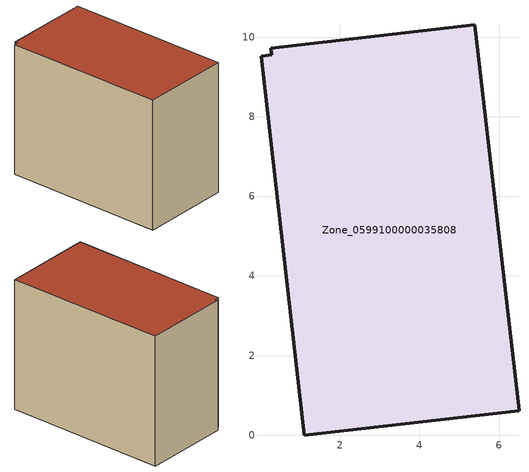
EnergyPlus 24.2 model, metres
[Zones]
Zone_0599100000035808
 floor ground (C_G): 0.28,9.56 0.26,9.72 5.39,10.31 6.5,0.62 1.11,0 0.02,9.52 z0
 wall outside (C_F): 6.5,0.62 5.39,10.31 0.26,9.72 0.28,9.56 0.02,9.52 1.11,0 6.5,0.62 z0:7.86
 roof outside (C_R): 0.26,9.72 0.28,9.56 0.02,9.52 1.11,0 6.5,0.62 5.39,10.31 z7.86
[BUILDING]
Pand.0599100000035808: North Axis=0; Terrain=City; Loads Convergence Tolerance Value=0.04; Temperature Convergence Tolerance Value=0.4; Solar Distribution=FullExterior; Maximum Number of Warmup Days=25; Minimum Number of Warmup Days=1
[Site:Location]
Rotterdam.The.Hague.AP_ZH_NLD Design_Conditions: Latitude=51.96; Longitude=4.45; Time Zone=1; Elevation=-4.5
[SITE:GROUNDTEMPERATURE:BUILDINGSURFACE]
18, 18, 18, 18, 18, 18, 18, 18, 18, 18, 18, 18
[MATERIAL] Thermal Absorptance=0.9; Solar Absorptance=0.7; Visible Absorptance=0.7
Name | Roughness | Thickness | Conductivity | Density | Specific Heat
G.TI.1946-1964 | MediumSmooth | 0.15 | 1 | 540 | 1210
F.TI.1946-1964 | Rough | 0.3 | 0.857143 | 1920 | 840
R.TI.1946-1964 | MediumRough | 0.2 | 0.277778 | 1500 | 1000
[CONSTRUCTION]
C_G: G.TI.1946-1964
C_F: F.TI.1946-1964
C_R: R.TI.1946-1964
[ZONE]
Zone_0599100000035808: Type=1; Multiplier=1; Ceiling Height=Autocalculate; Volume=Autocalculate; Floor Area=autocalculate; Part of Total Floor Area=Yes
[ZONEINFILTRATION:DESIGNFLOWRATE]
Infil_Zone_0599100000035808: Zone or ZoneList or Space or SpaceList=Zone_0599100000035808; Schedule=AlwaysOn; Design Flow Rate Calculation Method=Flow/Area; Flow Rate per Floor Area=0.003; Constant Term Coefficient=1; Temperature Term Coefficient=0; Velocity Term Coefficient=0; Velocity Squared Term Coefficient=0
[HVACTEMPLATE:ZONE:IDEALLOADSAIRSYSTEM]
Zone_0599100000035808: Maximum Heating Supply Air Temperature=50; Minimum Cooling Supply Air Temperature=13; Maximum Heating Supply Air Humidity Ratio=0.0156; Minimum Cooling Supply Air Humidity Ratio=0.0077; Heating Limit=NoLimit; Cooling Limit=NoLimit; Dehumidification Control Type=ConstantSensibleHeatRatio; Cooling Sensible Heat Ratio=0.7; Dehumidification Setpoint=60; Humidification Control Type=None; Humidification Setpoint=30; Outdoor Air Method=None; Outdoor Air Flow Rate per Person=0.00944; Outdoor Air Flow Rate per Zone Floor Area=0; Outdoor Air Flow Rate per Zone=0; Demand Controlled Ventilation Type=None; Outdoor Air Economizer Type=NoEconomizer; Heat Recovery Type=None; Sensible Heat Recovery Effectiveness=0.7; Latent Heat Recovery Effectiveness=0.65
[ZONECONTROL:THERMOSTAT]
ThermostatControl_Zone_0599100000035808: Zone or ZoneList=Zone_0599100000035808; Control Type Schedule=DualSetpointControlType; Control 1=Thermostat_Zone_0599100000035808; Temperature Difference Between Cutout And Setpoint=0
[THERMOSTATSETPOINT:DUALSETPOINT]
Thermostat_Zone_0599100000035808: Heating Setpoint Temperature Schedule=HeatingSetpoint_Zone_0599100000035808; Cooling Setpoint Temperature Schedule=CoolingSetpoint_Zone_0599100000035808
[SCHEDULE:COMPACT]
HeatingSetpoint_Zone_0599100000035808: Through: 12/31, For: AllDays, Until: 24:00, 21
CoolingSetpoint_Zone_0599100000035808: Through: 12/31, For: AllDays, Until: 24:00, 24
DualSetpointControlType: Through: 12/31, For: AllDays, Until: 24:00, 4
AlwaysOn: Through: 12/31, For: AllDays, Until: 24:00, 1
